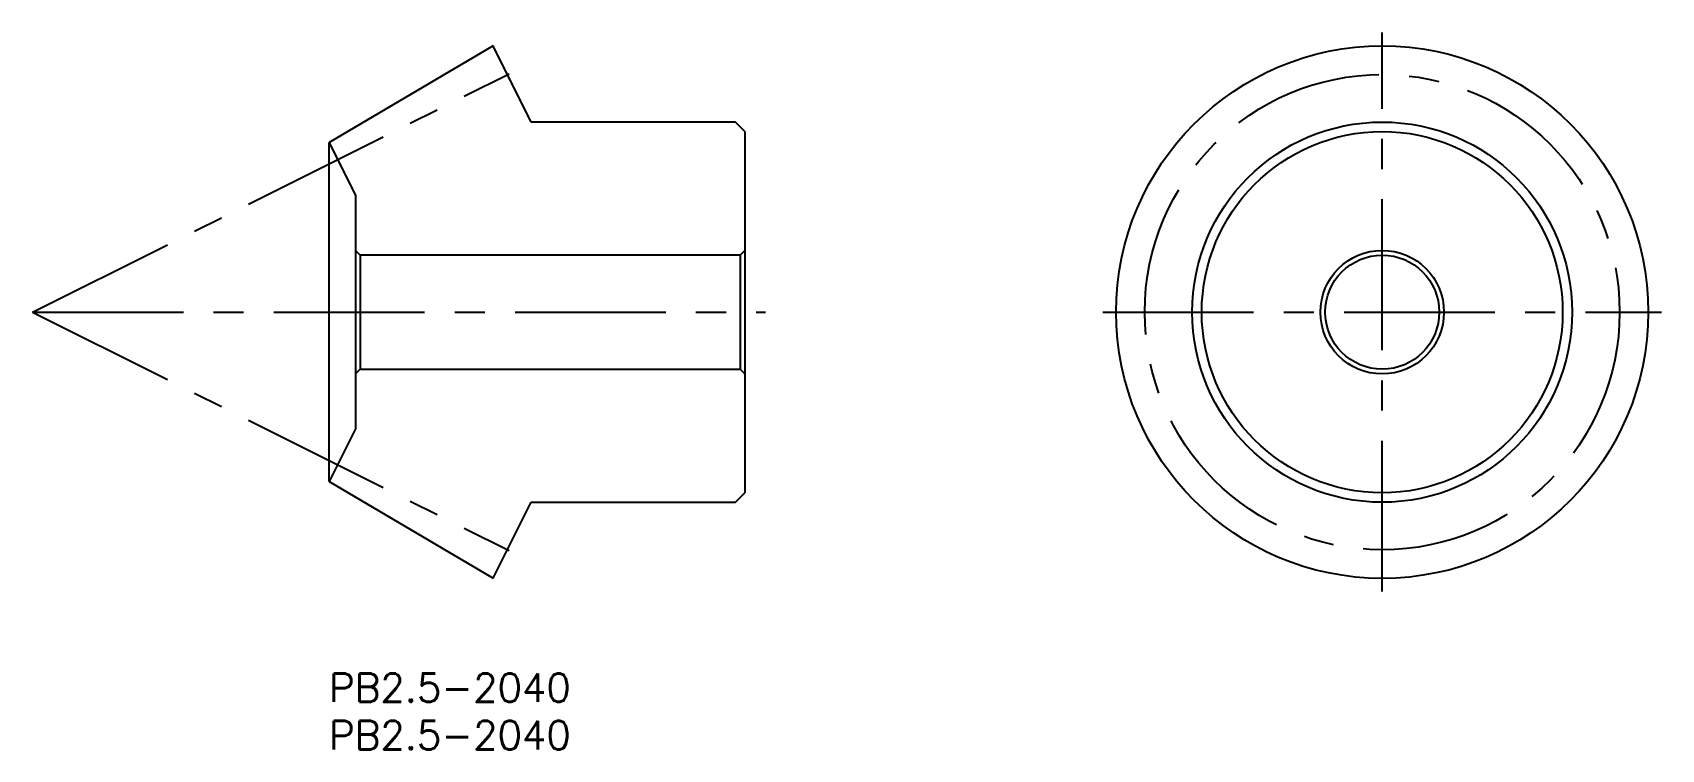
# Model space of a CAD drawing. Extents: x -31 to 140, y -8 to 67.
import ezdxf

# ---------------------------------------------------------------- set-up
doc = ezdxf.new("R2010")
doc.units = 0
doc.header["$LTSCALE"] = 0.5
doc.linetypes.add('CENTER', pattern=[50.8, 31.75, -6.35, 6.35, -6.35])
for name, color, linetype in [('MSM_CENTER', 1, 'CENTER'), ('MSM_CONTINUOUS', 7, 'CONTINUOUS'), ('MSM_PART_NUMBER', 7, 'CONTINUOUS')]:
    doc.layers.add(name, color=color, linetype=linetype)
doc.styles.get("Standard").update_dxf_attribs({"font": 'txt.shx', "height": 3, "bigfont": 'bigfont.shx'})

# ---------------------------------------------------------------- blocks, each defined once
blk = doc.blocks.new('*U17')
at = {"layer": 'MSM_PART_NUMBER'}
blk.add_text('PB2.5-2040', height=3, dxfattribs=at).set_placement((0, -3))
blk = doc.blocks.new('*U18')
at = {"layer": 'MSM_PART_NUMBER'}
blk.add_text('PB2.5-2040', height=3, dxfattribs=at).set_placement((0, -8))

msp = doc.modelspace()

# ---------------------------------------------------------------- linework, layer by layer
at = {"layer": 'MSM_CENTER'}
for p, q in [((110.89, 8.6), (110.89, 67.41)), ((-31.22, 38), (18.96, 63.09)), ((-31.22, 38), (18.96, 12.92)), ((-31.22, 38), (45.97, 38)), ((81.48, 38), (140.29, 38))]:
    msp.add_line(p, q, dxfattribs=at)
msp.add_circle((110.89, 38), 25, dxfattribs=at)
at = {"layer": 'MSM_CONTINUOUS'}
for p, q in [((17.28, 66.01), (0, 55.84)), ((21.28, 58), (17.28, 66.01)), ((42.78, 58), (21.28, 58)), ((43.78, 57), (42.78, 58)), ((43.78, 57), (43.78, 19)), ((0, 55.84), (2.78, 50.28)), ((0, 20.17), (0, 55.84)), ((2.78, 50.28), (2.78, 25.72)), ((3.28, 44), (2.78, 44.5)), ((43.28, 44), (3.28, 44)), ((3.28, 44), (3.28, 32)), ((43.78, 44.5), (43.28, 44)), ((43.28, 44), (43.28, 32)), ((2.78, 31.5), (3.28, 32)), ((3.28, 32), (43.28, 32)), ((43.28, 32), (43.78, 31.5)), ((2.78, 25.72), (0, 20.17)), ((0, 20.17), (17.28, 10)), ((42.78, 18), (43.78, 19)), ((17.28, 10), (21.28, 18)), ((21.28, 18), (42.78, 18))]:
    msp.add_line(p, q, dxfattribs=at)
for radius in [28.01, 20, 19, 6.5, 6]:
    msp.add_circle((110.89, 38), radius, dxfattribs=at)

# ---------------------------------------------------------------- block references
for name in ['*U17', '*U18']:
    msp.add_blockref(name, (0, 0), dxfattribs=at)

doc.saveas('drawing.dxf')
